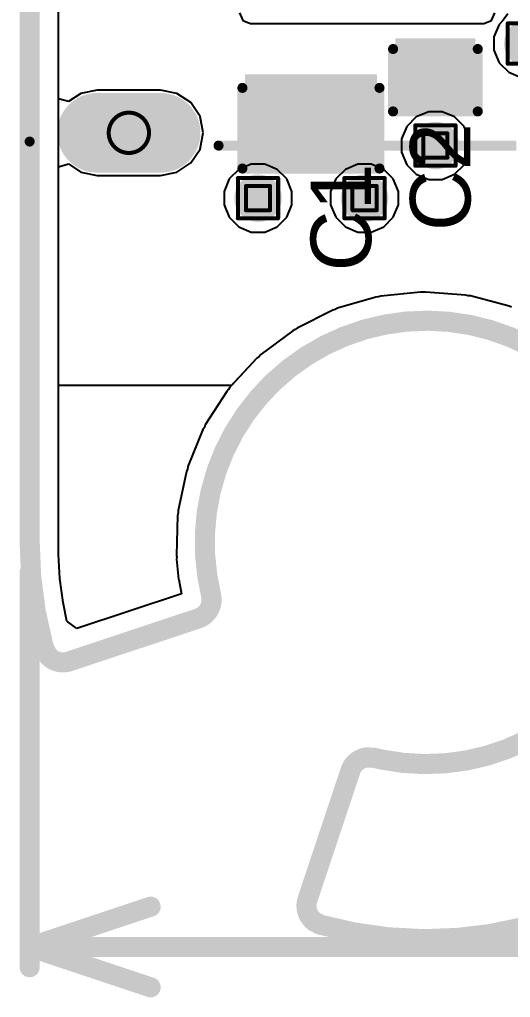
# Model space of a CAD drawing. Header units: inches. Extents: x -22 to 5433, y -13 to 5447.
# Drawn here: x -21.59 to -15.4, y -7.74 to 4.58 of the extents above; entities that cross this region are included whole.
import ezdxf

# ---------------------------------------------------------------- set-up
doc = ezdxf.new("R2010")
doc.units = ezdxf.units.IN
for name, color, linetype in [('Board_outline', 216, 'Continuous'), ('Bottom Layer', 5, 'Continuous'), ('Bottom Overlay', 54, 'Continuous'), ('Bottom Solder', 6, 'Continuous'), ('Drill Drawing', 1, 'Continuous'), ('Ground', 16, 'Continuous'), ('Multi-Layer', 9, 'Continuous'), ('Pad Holes', 156, 'Continuous'), ('Power', 76, 'Continuous'), ('Top Layer', 1, 'Continuous'), ('Top Overlay', 2, 'Continuous'), ('Top Paste', 8, 'Continuous'), ('Top Solder', 216, 'Continuous'), ('Via Holes', 16, 'Continuous')]:
    doc.layers.add(name, color=color, linetype=linetype)
doc.styles.add('Arial', font='', dxfattribs={"height": 0.2})
doc.styles.get('Arial').set_extended_font_data('Arial')

msp = doc.modelspace()

# ---------------------------------------------------------------- hatches: boundary and pattern name
at = {"layer": 'Bottom Layer'}
h = msp.add_hatch(color=5, dxfattribs=at)
edge = h.paths.add_edge_path()
edge.add_arc((-15.181, 4.282), 0.3, 0, 360)
h = msp.add_hatch(color=5, dxfattribs=at)
edge = h.paths.add_edge_path()
edge.add_arc((-20.608, 3.157), 0.4, 90, 270)
edge.add_line((-20.608, 2.757), (-19.808, 2.757))
edge.add_arc((-19.808, 3.157), 0.4, 270, 450)
edge.add_line((-19.808, 3.557), (-20.608, 3.557))
h = msp.add_hatch(color=5, dxfattribs=at)
edge = h.paths.add_edge_path()
edge.add_arc((-16.346, 2.996), 0.3, 0, 360)
h = msp.add_hatch(color=5, dxfattribs=at)
edge = h.paths.add_edge_path()
edge.add_arc((-18.581, 2.333), 0.3, 0, 360)
h = msp.add_hatch(color=5, dxfattribs=at)
edge = h.paths.add_edge_path()
edge.add_arc((-17.239, 2.333), 0.3, 0, 360)
at = {"layer": 'Bottom Solder'}
h = msp.add_hatch(color=6, dxfattribs=at)
edge = h.paths.add_edge_path()
edge.add_arc((-20.608, 3.157), 0.502, 90, 270)
edge.add_line((-20.608, 2.655), (-19.808, 2.655))
edge.add_arc((-19.808, 3.157), 0.502, 270, 450)
edge.add_line((-19.808, 3.659), (-20.608, 3.659))
at = {"layer": 'Ground'}
h = msp.add_hatch(color=16, dxfattribs=at)
edge = h.paths.add_edge_path()
edge.add_arc((-15.181, 4.282), 0.3, 0, 360)
h = msp.add_hatch(color=16, dxfattribs=at)
edge = h.paths.add_edge_path()
edge.add_arc((-20.608, 3.157), 0.4, 90, 270)
edge.add_line((-20.608, 2.757), (-19.808, 2.757))
edge.add_arc((-19.808, 3.157), 0.4, 270, 450)
edge.add_line((-19.808, 3.557), (-20.608, 3.557))
h = msp.add_hatch(color=16, dxfattribs=at)
edge = h.paths.add_edge_path()
edge.add_arc((-16.346, 2.996), 0.3, 0, 360)
h = msp.add_hatch(color=16, dxfattribs=at)
edge = h.paths.add_edge_path()
edge.add_arc((-18.581, 2.333), 0.3, 0, 360)
h = msp.add_hatch(color=16, dxfattribs=at)
edge = h.paths.add_edge_path()
edge.add_arc((-17.239, 2.333), 0.3, 0, 360)
at = {"layer": 'Multi-Layer'}
h = msp.add_hatch(color=9, dxfattribs=at)
edge = h.paths.add_edge_path()
edge.add_arc((-20.608, 3.157), 0.4, 90, 270)
edge.add_line((-20.608, 2.757), (-19.808, 2.757))
edge.add_arc((-19.808, 3.157), 0.4, 270, 450)
edge.add_line((-19.808, 3.557), (-20.608, 3.557))
at = {"layer": 'Pad Holes'}
h = msp.add_hatch(color=7, dxfattribs=at)
edge = h.paths.add_edge_path()
edge.add_arc((-20.508, 3.157), 0.25, 90, 270)
edge.add_line((-20.508, 2.907), (-19.908, 2.907))
edge.add_arc((-19.908, 3.157), 0.25, 270, 450)
edge.add_line((-19.908, 3.407), (-20.508, 3.407))
at = {"layer": 'Power'}
h = msp.add_hatch(color=76, dxfattribs=at)
edge = h.paths.add_edge_path()
edge.add_arc((-15.181, 4.282), 0.3, 0, 360)
h = msp.add_hatch(color=76, dxfattribs=at)
edge = h.paths.add_edge_path()
edge.add_arc((-20.608, 3.157), 0.4, 90, 270)
edge.add_line((-20.608, 2.757), (-19.808, 2.757))
edge.add_arc((-19.808, 3.157), 0.4, 270, 450)
edge.add_line((-19.808, 3.557), (-20.608, 3.557))
h = msp.add_hatch(color=76, dxfattribs=at)
edge = h.paths.add_edge_path()
edge.add_arc((-16.346, 2.996), 0.3, 0, 360)
h = msp.add_hatch(color=76, dxfattribs=at)
edge = h.paths.add_edge_path()
edge.add_arc((-18.581, 2.333), 0.3, 0, 360)
h = msp.add_hatch(color=76, dxfattribs=at)
edge = h.paths.add_edge_path()
edge.add_arc((-17.239, 2.333), 0.3, 0, 360)
at = {"layer": 'Top Layer'}
h = msp.add_hatch(color=1, dxfattribs=at)
edge = h.paths.add_edge_path()
edge.add_arc((-15.181, 4.282), 0.3, 0, 360)
for points in [[(-15.902, 3.527), (-16.791, 3.527), (-16.791, 4.289), (-15.902, 4.289)], [(-18.676, 2.808), (-18.676, 3.824), (-17.152, 3.824), (-17.152, 2.808)]]:
    msp.add_hatch(color=1, dxfattribs=at).paths.add_polyline_path(points)
h = msp.add_hatch(color=1, dxfattribs=at)
edge = h.paths.add_edge_path()
edge.add_arc((-20.608, 3.157), 0.4, 90, 270)
edge.add_line((-20.608, 2.757), (-19.808, 2.757))
edge.add_arc((-19.808, 3.157), 0.4, 270, 450)
edge.add_line((-19.808, 3.557), (-20.608, 3.557))
h = msp.add_hatch(color=1, dxfattribs=at)
edge = h.paths.add_edge_path()
edge.add_arc((-16.346, 2.996), 0.3, 0, 360)
h = msp.add_hatch(color=1, dxfattribs=at)
edge = h.paths.add_edge_path()
edge.add_arc((-18.581, 2.333), 0.3, 0, 360)
h = msp.add_hatch(color=1, dxfattribs=at)
edge = h.paths.add_edge_path()
edge.add_arc((-17.239, 2.333), 0.3, 0, 360)
at = {"layer": 'Top Paste'}
for points in [[(-15.902, 3.527), (-16.791, 3.527), (-16.791, 4.289), (-15.902, 4.289)], [(-18.676, 2.808), (-18.676, 3.824), (-17.152, 3.824), (-17.152, 2.808)]]:
    msp.add_hatch(color=8, dxfattribs=at).paths.add_polyline_path(points)
at = {"layer": 'Top Solder'}
for points in [[(-15.842, 3.467), (-16.851, 3.467), (-16.851, 4.349), (-15.842, 4.349)], [(-18.746, 2.738), (-18.746, 3.894), (-17.082, 3.894), (-17.082, 2.738)]]:
    msp.add_hatch(color=216, dxfattribs=at).paths.add_polyline_path(points)
h = msp.add_hatch(color=216, dxfattribs=at)
edge = h.paths.add_edge_path()
edge.add_arc((-20.608, 3.157), 0.502, 90, 270)
edge.add_line((-20.608, 2.655), (-19.808, 2.655))
edge.add_arc((-19.808, 3.157), 0.502, 270, 450)
edge.add_line((-19.808, 3.659), (-20.608, 3.659))
at = {"layer": 'Via Holes'}
h = msp.add_hatch(color=7, dxfattribs=at)
edge = h.paths.add_edge_path()
edge.add_arc((-16.346, 2.996), 0.15, 0, 360)
h = msp.add_hatch(color=7, dxfattribs=at)
edge = h.paths.add_edge_path()
edge.add_arc((-18.581, 2.333), 0.15, 0, 360)
h = msp.add_hatch(color=7, dxfattribs=at)
edge = h.paths.add_edge_path()
edge.add_arc((-17.239, 2.333), 0.15, 0, 360)

# ---------------------------------------------------------------- linework, layer by layer
at = {"layer": 'Board_outline'}
for points in [[(-21.458, -2.005, 0.254, 0.254, 0), (-21.458, 32.992, 0.254, 0.254, 0)], [(-21.458, -2.005, 0.254, 0.254, 0), (-21.458, 32.992, 0.254, 0.254, 0)], [(-19.22, -2.428, 0.254, 0.254, -0.876976), (-13.9, -0.881, 0.254, 0.254, 0)], [(-19.22, -2.428, 0.254, 0.254, -0.876976), (-13.9, -0.881, 0.254, 0.254, 0)], [(-13.895, -0.894, 0.254, 0.254, -0.606814), (-17.019, -4.742, 0.254, 0.254, 0)], [(-13.895, -0.894, 0.254, 0.254, -0.606814), (-17.019, -4.742, 0.254, 0.254, 0)], [(-21.458, -2.005, 0.254, 0.254, -0.000006), (-21.458, -2.005, 0.254, 0.254, 0)], [(-21.288, -3.299, 0.254, 0.254, -0.065544), (-21.458, -2.005, 0.254, 0.254, 0)], [(-21.458, -2.005, 0.254, 0.254, -0.000006), (-21.458, -2.005, 0.254, 0.254, 0)], [(-21.288, -3.299, 0.254, 0.254, -0.065544), (-21.458, -2.005, 0.254, 0.254, 0)], [(-19.22, -2.428, 0.254, 0.254, 0), (-19.173, -2.667, 0.254, 0.254, 0)], [(-19.22, -2.428, 0.254, 0.254, 0), (-19.173, -2.667, 0.254, 0.254, 0)], [(-19.173, -2.669, 0.254, 0.254, -0.363972), (-19.316, -2.956, 0.254, 0.254, 0)], [(-19.173, -2.669, 0.254, 0.254, -0.363972), (-19.316, -2.956, 0.254, 0.254, 0)], [(-19.173, -2.667, 0.254, 0.254, 0), (-19.173, -2.669, 0.254, 0.254, 0)], [(-19.173, -2.667, 0.254, 0.254, 0), (-19.173, -2.669, 0.254, 0.254, 0)], [(-19.337, -2.964, 0.254, 0.254, 0), (-19.316, -2.956, 0.254, 0.254, 0)], [(-19.337, -2.964, 0.254, 0.254, 0), (-19.316, -2.956, 0.254, 0.254, 0)], [(-20.959, -3.504, 0.254, 0.254, 0), (-19.337, -2.964, 0.254, 0.254, 0)], [(-20.959, -3.504, 0.254, 0.254, 0), (-19.337, -2.964, 0.254, 0.254, 0)], [(-21.288, -3.299, 0.254, 0.254, 0), (-21.279, -3.333, 0.254, 0.254, 0)], [(-21.288, -3.299, 0.254, 0.254, 0), (-21.279, -3.333, 0.254, 0.254, 0)], [(-21.228, -3.429, 0.254, 0.254, -0.005307), (-21.279, -3.333, 0.254, 0.254, 0)], [(-21.228, -3.429, 0.254, 0.254, -0.005307), (-21.279, -3.333, 0.254, 0.254, 0)], [(-21.228, -3.429, 0.254, 0.254, 0), (-21.213, -3.445, 0.254, 0.254, 0)], [(-21.228, -3.429, 0.254, 0.254, 0), (-21.213, -3.445, 0.254, 0.254, 0)], [(-20.971, -3.508, 0.254, 0.254, -0.26795), (-21.213, -3.445, 0.254, 0.254, 0)], [(-20.971, -3.508, 0.254, 0.254, -0.26795), (-21.213, -3.445, 0.254, 0.254, 0)], [(-20.971, -3.508, 0.254, 0.254, 0), (-20.959, -3.504, 0.254, 0.254, 0)], [(-20.971, -3.508, 0.254, 0.254, 0), (-20.959, -3.504, 0.254, 0.254, 0)], [(-17.417, -4.882, 0.254, 0.254, -0.267949), (-17.229, -4.717, 0.254, 0.254, 0)], [(-17.417, -4.882, 0.254, 0.254, -0.267949), (-17.229, -4.717, 0.254, 0.254, 0)], [(-17.229, -4.717, 0.254, 0.254, 0), (-17.207, -4.714, 0.254, 0.254, 0)], [(-17.229, -4.717, 0.254, 0.254, 0), (-17.207, -4.714, 0.254, 0.254, 0)], [(-17.121, -4.719, 0.254, 0.254, -0.007608), (-17.207, -4.714, 0.254, 0.254, 0)], [(-17.121, -4.719, 0.254, 0.254, -0.007608), (-17.207, -4.714, 0.254, 0.254, 0)], [(-17.121, -4.719, 0.254, 0.254, 0), (-17.019, -4.742, 0.254, 0.254, 0)], [(-17.121, -4.719, 0.254, 0.254, 0), (-17.019, -4.742, 0.254, 0.254, 0)], [(-17.958, -6.505, 0.254, 0.254, 0), (-17.417, -4.883, 0.254, 0.254, 0)], [(-17.958, -6.505, 0.254, 0.254, 0), (-17.417, -4.883, 0.254, 0.254, 0)], [(-17.417, -4.883, 0.254, 0.254, 0), (-17.417, -4.882, 0.254, 0.254, 0)], [(-17.417, -4.883, 0.254, 0.254, 0), (-17.417, -4.882, 0.254, 0.254, 0)], [(-17.892, -6.766, 0.254, 0.254, -0.267949), (-17.963, -6.526, 0.254, 0.254, 0)], [(-17.892, -6.766, 0.254, 0.254, -0.267949), (-17.963, -6.526, 0.254, 0.254, 0)], [(-17.963, -6.526, 0.254, 0.254, 0), (-17.958, -6.505, 0.254, 0.254, 0)], [(-17.963, -6.526, 0.254, 0.254, 0), (-17.958, -6.505, 0.254, 0.254, 0)], [(-17.892, -6.766, 0.254, 0.254, 0), (-17.876, -6.78, 0.254, 0.254, 0)], [(-17.892, -6.766, 0.254, 0.254, 0), (-17.876, -6.78, 0.254, 0.254, 0)], [(-17.799, -6.821, 0.254, 0.254, -0.004248), (-17.876, -6.78, 0.254, 0.254, 0)], [(-17.799, -6.821, 0.254, 0.254, -0.004248), (-17.876, -6.78, 0.254, 0.254, 0)], [(-14.865, -6.744, 0.254, 0.254, -0.08237), (-16.48, -7.005, 0.254, 0.254, 0)], [(-14.865, -6.744, 0.254, 0.254, -0.08237), (-16.48, -7.005, 0.254, 0.254, 0)], [(-17.799, -6.821, 0.254, 0.254, 0), (-17.787, -6.825, 0.254, 0.254, 0)], [(-17.799, -6.821, 0.254, 0.254, 0), (-17.787, -6.825, 0.254, 0.254, 0)], [(-16.504, -7.005, 0.254, 0.254, -0.065033), (-17.787, -6.825, 0.254, 0.254, 0)], [(-16.504, -7.005, 0.254, 0.254, -0.065033), (-17.787, -6.825, 0.254, 0.254, 0)], [(-16.504, -7.005, 0.254, 0.254, 0), (-16.48, -7.005, 0.254, 0.254, 0)], [(-16.504, -7.005, 0.254, 0.254, 0), (-16.48, -7.005, 0.254, 0.254, 0)]]:
    msp.add_lwpolyline(points, format="xyseb", dxfattribs=at)
for points in [[(-21.522, -2.005, 0.127, 0.127, 1), (-21.395, -2.005, 0.127, 0.127, 1)], [(-21.522, -2.005, 0.127, 0.127, 1), (-21.395, -2.005, 0.127, 0.127, 1)], [(-21.522, -2.005, 0.127, 0.127, 1), (-21.395, -2.005, 0.127, 0.127, 1)], [(-21.522, -2.005, 0.127, 0.127, 1), (-21.395, -2.005, 0.127, 0.127, 1)], [(-21.522, -2.005, 0.127, 0.127, 1), (-21.395, -2.005, 0.127, 0.127, 1)], [(-21.522, -2.005, 0.127, 0.127, 1), (-21.395, -2.005, 0.127, 0.127, 1)], [(-21.522, -2.005, 0.127, 0.127, 1), (-21.395, -2.005, 0.127, 0.127, 1)], [(-21.522, -2.005, 0.127, 0.127, 1), (-21.395, -2.005, 0.127, 0.127, 1)], [(-19.284, -2.428, 0.127, 0.127, 1), (-19.157, -2.428, 0.127, 0.127, 1)], [(-19.284, -2.428, 0.127, 0.127, 1), (-19.157, -2.428, 0.127, 0.127, 1)], [(-19.284, -2.428, 0.127, 0.127, 1), (-19.157, -2.428, 0.127, 0.127, 1)], [(-19.284, -2.428, 0.127, 0.127, 1), (-19.157, -2.428, 0.127, 0.127, 1)], [(-19.236, -2.667, 0.127, 0.127, 1), (-19.109, -2.667, 0.127, 0.127, 1)], [(-19.236, -2.667, 0.127, 0.127, 1), (-19.109, -2.667, 0.127, 0.127, 1)], [(-19.236, -2.667, 0.127, 0.127, 1), (-19.109, -2.667, 0.127, 0.127, 1)], [(-19.236, -2.667, 0.127, 0.127, 1), (-19.109, -2.667, 0.127, 0.127, 1)], [(-19.236, -2.669, 0.127, 0.127, 1), (-19.109, -2.669, 0.127, 0.127, 1)], [(-19.236, -2.669, 0.127, 0.127, 1), (-19.109, -2.669, 0.127, 0.127, 1)], [(-19.236, -2.669, 0.127, 0.127, 1), (-19.109, -2.669, 0.127, 0.127, 1)], [(-19.236, -2.669, 0.127, 0.127, 1), (-19.109, -2.669, 0.127, 0.127, 1)], [(-19.38, -2.956, 0.127, 0.127, 1), (-19.253, -2.956, 0.127, 0.127, 1)], [(-19.38, -2.956, 0.127, 0.127, 1), (-19.253, -2.956, 0.127, 0.127, 1)], [(-19.38, -2.956, 0.127, 0.127, 1), (-19.253, -2.956, 0.127, 0.127, 1)], [(-19.38, -2.956, 0.127, 0.127, 1), (-19.253, -2.956, 0.127, 0.127, 1)], [(-19.4, -2.964, 0.127, 0.127, 1), (-19.273, -2.964, 0.127, 0.127, 1)], [(-19.4, -2.964, 0.127, 0.127, 1), (-19.273, -2.964, 0.127, 0.127, 1)], [(-19.4, -2.964, 0.127, 0.127, 1), (-19.273, -2.964, 0.127, 0.127, 1)], [(-19.4, -2.964, 0.127, 0.127, 1), (-19.273, -2.964, 0.127, 0.127, 1)], [(-21.352, -3.299, 0.127, 0.127, 1), (-21.225, -3.299, 0.127, 0.127, 1)], [(-21.352, -3.299, 0.127, 0.127, 1), (-21.225, -3.299, 0.127, 0.127, 1)], [(-21.352, -3.299, 0.127, 0.127, 1), (-21.225, -3.299, 0.127, 0.127, 1)], [(-21.352, -3.299, 0.127, 0.127, 1), (-21.225, -3.299, 0.127, 0.127, 1)], [(-21.342, -3.333, 0.127, 0.127, 1), (-21.215, -3.333, 0.127, 0.127, 1)], [(-21.342, -3.333, 0.127, 0.127, 1), (-21.215, -3.333, 0.127, 0.127, 1)], [(-21.342, -3.333, 0.127, 0.127, 1), (-21.215, -3.333, 0.127, 0.127, 1)], [(-21.342, -3.333, 0.127, 0.127, 1), (-21.215, -3.333, 0.127, 0.127, 1)], [(-21.292, -3.429, 0.127, 0.127, 1), (-21.165, -3.429, 0.127, 0.127, 1)], [(-21.292, -3.429, 0.127, 0.127, 1), (-21.165, -3.429, 0.127, 0.127, 1)], [(-21.292, -3.429, 0.127, 0.127, 1), (-21.165, -3.429, 0.127, 0.127, 1)], [(-21.292, -3.429, 0.127, 0.127, 1), (-21.165, -3.429, 0.127, 0.127, 1)], [(-21.277, -3.445, 0.127, 0.127, 1), (-21.15, -3.445, 0.127, 0.127, 1)], [(-21.277, -3.445, 0.127, 0.127, 1), (-21.15, -3.445, 0.127, 0.127, 1)], [(-21.277, -3.445, 0.127, 0.127, 1), (-21.15, -3.445, 0.127, 0.127, 1)], [(-21.277, -3.445, 0.127, 0.127, 1), (-21.15, -3.445, 0.127, 0.127, 1)], [(-21.035, -3.508, 0.127, 0.127, 1), (-20.908, -3.508, 0.127, 0.127, 1)], [(-21.035, -3.508, 0.127, 0.127, 1), (-20.908, -3.508, 0.127, 0.127, 1)], [(-21.035, -3.508, 0.127, 0.127, 1), (-20.908, -3.508, 0.127, 0.127, 1)], [(-21.035, -3.508, 0.127, 0.127, 1), (-20.908, -3.508, 0.127, 0.127, 1)], [(-21.022, -3.504, 0.127, 0.127, 1), (-20.895, -3.504, 0.127, 0.127, 1)], [(-21.022, -3.504, 0.127, 0.127, 1), (-20.895, -3.504, 0.127, 0.127, 1)], [(-21.022, -3.504, 0.127, 0.127, 1), (-20.895, -3.504, 0.127, 0.127, 1)], [(-21.022, -3.504, 0.127, 0.127, 1), (-20.895, -3.504, 0.127, 0.127, 1)], [(-17.292, -4.717, 0.127, 0.127, 1), (-17.165, -4.717, 0.127, 0.127, 1)], [(-17.292, -4.717, 0.127, 0.127, 1), (-17.165, -4.717, 0.127, 0.127, 1)], [(-17.292, -4.717, 0.127, 0.127, 1), (-17.165, -4.717, 0.127, 0.127, 1)], [(-17.292, -4.717, 0.127, 0.127, 1), (-17.165, -4.717, 0.127, 0.127, 1)], [(-17.271, -4.714, 0.127, 0.127, 1), (-17.144, -4.714, 0.127, 0.127, 1)], [(-17.271, -4.714, 0.127, 0.127, 1), (-17.144, -4.714, 0.127, 0.127, 1)], [(-17.271, -4.714, 0.127, 0.127, 1), (-17.144, -4.714, 0.127, 0.127, 1)], [(-17.271, -4.714, 0.127, 0.127, 1), (-17.144, -4.714, 0.127, 0.127, 1)], [(-17.184, -4.719, 0.127, 0.127, 1), (-17.057, -4.719, 0.127, 0.127, 1)], [(-17.184, -4.719, 0.127, 0.127, 1), (-17.057, -4.719, 0.127, 0.127, 1)], [(-17.184, -4.719, 0.127, 0.127, 1), (-17.057, -4.719, 0.127, 0.127, 1)], [(-17.184, -4.719, 0.127, 0.127, 1), (-17.057, -4.719, 0.127, 0.127, 1)], [(-17.083, -4.742, 0.127, 0.127, 1), (-16.956, -4.742, 0.127, 0.127, 1)], [(-17.083, -4.742, 0.127, 0.127, 1), (-16.956, -4.742, 0.127, 0.127, 1)], [(-17.083, -4.742, 0.127, 0.127, 1), (-16.956, -4.742, 0.127, 0.127, 1)], [(-17.083, -4.742, 0.127, 0.127, 1), (-16.956, -4.742, 0.127, 0.127, 1)], [(-17.48, -4.882, 0.127, 0.127, 1), (-17.353, -4.882, 0.127, 0.127, 1)], [(-17.48, -4.882, 0.127, 0.127, 1), (-17.353, -4.882, 0.127, 0.127, 1)], [(-17.48, -4.882, 0.127, 0.127, 1), (-17.353, -4.882, 0.127, 0.127, 1)], [(-17.48, -4.882, 0.127, 0.127, 1), (-17.353, -4.882, 0.127, 0.127, 1)], [(-17.481, -4.883, 0.127, 0.127, 1), (-17.354, -4.883, 0.127, 0.127, 1)], [(-17.481, -4.883, 0.127, 0.127, 1), (-17.354, -4.883, 0.127, 0.127, 1)], [(-17.481, -4.883, 0.127, 0.127, 1), (-17.354, -4.883, 0.127, 0.127, 1)], [(-17.481, -4.883, 0.127, 0.127, 1), (-17.354, -4.883, 0.127, 0.127, 1)], [(-18.027, -6.526, 0.127, 0.127, 1), (-17.9, -6.526, 0.127, 0.127, 1)], [(-18.027, -6.526, 0.127, 0.127, 1), (-17.9, -6.526, 0.127, 0.127, 1)], [(-18.027, -6.526, 0.127, 0.127, 1), (-17.9, -6.526, 0.127, 0.127, 1)], [(-18.027, -6.526, 0.127, 0.127, 1), (-17.9, -6.526, 0.127, 0.127, 1)], [(-18.021, -6.505, 0.127, 0.127, 1), (-17.894, -6.505, 0.127, 0.127, 1)], [(-18.021, -6.505, 0.127, 0.127, 1), (-17.894, -6.505, 0.127, 0.127, 1)], [(-18.021, -6.505, 0.127, 0.127, 1), (-17.894, -6.505, 0.127, 0.127, 1)], [(-18.021, -6.505, 0.127, 0.127, 1), (-17.894, -6.505, 0.127, 0.127, 1)], [(-17.956, -6.766, 0.127, 0.127, 1), (-17.829, -6.766, 0.127, 0.127, 1)], [(-17.956, -6.766, 0.127, 0.127, 1), (-17.829, -6.766, 0.127, 0.127, 1)], [(-17.956, -6.766, 0.127, 0.127, 1), (-17.829, -6.766, 0.127, 0.127, 1)], [(-17.956, -6.766, 0.127, 0.127, 1), (-17.829, -6.766, 0.127, 0.127, 1)], [(-17.939, -6.78, 0.127, 0.127, 1), (-17.812, -6.78, 0.127, 0.127, 1)], [(-17.939, -6.78, 0.127, 0.127, 1), (-17.812, -6.78, 0.127, 0.127, 1)], [(-17.939, -6.78, 0.127, 0.127, 1), (-17.812, -6.78, 0.127, 0.127, 1)], [(-17.939, -6.78, 0.127, 0.127, 1), (-17.812, -6.78, 0.127, 0.127, 1)], [(-17.863, -6.821, 0.127, 0.127, 1), (-17.736, -6.821, 0.127, 0.127, 1)], [(-17.863, -6.821, 0.127, 0.127, 1), (-17.736, -6.821, 0.127, 0.127, 1)], [(-17.863, -6.821, 0.127, 0.127, 1), (-17.736, -6.821, 0.127, 0.127, 1)], [(-17.863, -6.821, 0.127, 0.127, 1), (-17.736, -6.821, 0.127, 0.127, 1)], [(-17.85, -6.825, 0.127, 0.127, 1), (-17.723, -6.825, 0.127, 0.127, 1)], [(-17.85, -6.825, 0.127, 0.127, 1), (-17.723, -6.825, 0.127, 0.127, 1)], [(-17.85, -6.825, 0.127, 0.127, 1), (-17.723, -6.825, 0.127, 0.127, 1)], [(-17.85, -6.825, 0.127, 0.127, 1), (-17.723, -6.825, 0.127, 0.127, 1)], [(-16.568, -7.005, 0.127, 0.127, 1), (-16.441, -7.005, 0.127, 0.127, 1)], [(-16.568, -7.005, 0.127, 0.127, 1), (-16.441, -7.005, 0.127, 0.127, 1)], [(-16.568, -7.005, 0.127, 0.127, 1), (-16.441, -7.005, 0.127, 0.127, 1)], [(-16.568, -7.005, 0.127, 0.127, 1), (-16.441, -7.005, 0.127, 0.127, 1)], [(-16.544, -7.005, 0.127, 0.127, 1), (-16.417, -7.005, 0.127, 0.127, 1)], [(-16.544, -7.005, 0.127, 0.127, 1), (-16.417, -7.005, 0.127, 0.127, 1)], [(-16.544, -7.005, 0.127, 0.127, 1), (-16.417, -7.005, 0.127, 0.127, 1)], [(-16.544, -7.005, 0.127, 0.127, 1), (-16.417, -7.005, 0.127, 0.127, 1)]]:
    msp.add_lwpolyline(points, format="xyseb", close=True, dxfattribs=at)
at = {"layer": 'Bottom Layer'}
for p, q in [((-21.096, -2.005), (-21.096, 18.731)), ((-16.532, 1.15), (-17.032, 1.098)), ((-16.499, 1.147), (-16.532, 1.15)), ((-16.467, 1.15), (-16.499, 1.147)), ((-15.966, 1.112), (-16.467, 1.15)), ((-15.935, 1.103), (-15.966, 1.112)), ((-17.095, 1.085), (-17.578, 0.945)), ((-17.063, 1.088), (-17.095, 1.085)), ((-17.032, 1.098), (-17.063, 1.088)), ((-15.902, 1.101), (-15.935, 1.103)), ((-15.416, 0.973), (-15.902, 1.101)), ((-17.638, 0.921), (-18.088, 0.697)), ((-17.607, 0.93), (-17.638, 0.921)), ((-17.578, 0.945), (-17.607, 0.93)), ((-15.387, 0.959), (-15.416, 0.973)), ((-18.143, 0.663), (-18.545, 0.362)), ((-18.114, 0.677), (-18.143, 0.663)), ((-18.088, 0.697), (-18.114, 0.677)), ((-18.594, 0.318), (-18.935, -0.05)), ((-18.567, 0.337), (-18.594, 0.318)), ((-18.545, 0.362), (-18.567, 0.337)), ((-18.975, -0.102), (-19.245, -0.525)), ((-18.952, -0.078), (-18.975, -0.102)), ((-18.935, -0.05), (-18.952, -0.078)), ((-19.275, -0.583), (-19.465, -1.048)), ((-19.257, -0.555), (-19.275, -0.583)), ((-19.245, -0.525), (-19.257, -0.555)), ((-19.471, -1.08), (-19.484, -1.11)), ((-19.465, -1.048), (-19.471, -1.08)), ((-19.484, -1.11), (-19.588, -1.601)), ((-19.588, -1.601), (-19.588, -1.634)), ((-19.595, -1.666), (-19.609, -2.168)), ((-19.588, -1.634), (-19.595, -1.666)), ((-21.096, -2.157), (-21.096, -2.005)), ((-21.076, -2.46), (-21.096, -2.157)), ((-19.609, -2.168), (-19.605, -2.192)), ((-19.605, -2.192), (-19.608, -2.217)), ((-19.608, -2.217), (-19.581, -2.467)), ((-21.036, -2.761), (-21.076, -2.46)), ((-19.581, -2.467), (-19.576, -2.482)), ((-19.576, -2.482), (-19.576, -2.499)), ((-19.576, -2.499), (-19.546, -2.651)), ((-19.546, -2.651), (-20.864, -3.09)), ((-20.989, -2.998), (-21.036, -2.761)), ((-20.864, -3.09), (-20.989, -2.998))]:
    msp.add_line(p, q, dxfattribs=at)
at = {"layer": 'Bottom Overlay'}
for points in [[(-21.458, 3.047, 0.127, 0.127, 0), (-21.458, 12.247, 0.127, 0.127, 0)], [(-19.078, 2.996, 0.127, 0.127, 0), (-15.328, 2.996, 0.127, 0.127, 0)]]:
    msp.add_lwpolyline(points, format="xyseb", dxfattribs=at)
for points in [[(-21.49, 3.047, 0.0635, 0.0635, 1), (-21.427, 3.047, 0.0635, 0.0635, 1)], [(-19.11, 2.996, 0.0635, 0.0635, 1), (-19.047, 2.996, 0.0635, 0.0635, 1)]]:
    msp.add_lwpolyline(points, format="xyseb", close=True, dxfattribs=at)
at = {"layer": 'Drill Drawing'}
for points in [[(-15.435, 4.536, 0.0508, 0.0508, 0), (-14.927, 4.536, 0.0508, 0.0508, 0)], [(-15.435, 4.028, 0.0508, 0.0508, 0), (-15.435, 4.536, 0.0508, 0.0508, 0)], [(-15.435, 4.028, 0.0508, 0.0508, 0), (-14.927, 4.028, 0.0508, 0.0508, 0)], [(-16.6, 3.25, 0.0508, 0.0508, 0), (-16.092, 3.25, 0.0508, 0.0508, 0)], [(-16.6, 2.742, 0.0508, 0.0508, 0), (-16.6, 3.25, 0.0508, 0.0508, 0)], [(-16.092, 2.742, 0.0508, 0.0508, 0), (-16.092, 3.25, 0.0508, 0.0508, 0)], [(-16.499, 3.149, 0.0508, 0.0508, 0), (-16.194, 3.149, 0.0508, 0.0508, 0)], [(-16.499, 2.844, 0.0508, 0.0508, 0), (-16.499, 3.149, 0.0508, 0.0508, 0)], [(-16.194, 2.844, 0.0508, 0.0508, 0), (-16.194, 3.149, 0.0508, 0.0508, 0)], [(-16.499, 2.844, 0.0508, 0.0508, 0), (-16.194, 2.844, 0.0508, 0.0508, 0)], [(-16.6, 2.742, 0.0508, 0.0508, 0), (-16.092, 2.742, 0.0508, 0.0508, 0)], [(-18.835, 2.587, 0.0508, 0.0508, 0), (-18.327, 2.587, 0.0508, 0.0508, 0)], [(-18.835, 2.079, 0.0508, 0.0508, 0), (-18.835, 2.587, 0.0508, 0.0508, 0)], [(-18.327, 2.079, 0.0508, 0.0508, 0), (-18.327, 2.587, 0.0508, 0.0508, 0)], [(-17.493, 2.587, 0.0508, 0.0508, 0), (-16.985, 2.587, 0.0508, 0.0508, 0)], [(-17.493, 2.079, 0.0508, 0.0508, 0), (-17.493, 2.587, 0.0508, 0.0508, 0)], [(-16.985, 2.079, 0.0508, 0.0508, 0), (-16.985, 2.587, 0.0508, 0.0508, 0)], [(-18.734, 2.486, 0.0508, 0.0508, 0), (-18.429, 2.486, 0.0508, 0.0508, 0)], [(-18.734, 2.181, 0.0508, 0.0508, 0), (-18.734, 2.486, 0.0508, 0.0508, 0)], [(-18.429, 2.181, 0.0508, 0.0508, 0), (-18.429, 2.486, 0.0508, 0.0508, 0)], [(-17.391, 2.486, 0.0508, 0.0508, 0), (-17.086, 2.486, 0.0508, 0.0508, 0)], [(-17.391, 2.181, 0.0508, 0.0508, 0), (-17.391, 2.486, 0.0508, 0.0508, 0)], [(-17.086, 2.181, 0.0508, 0.0508, 0), (-17.086, 2.486, 0.0508, 0.0508, 0)], [(-18.835, 2.079, 0.0508, 0.0508, 0), (-18.327, 2.079, 0.0508, 0.0508, 0)], [(-18.734, 2.181, 0.0508, 0.0508, 0), (-18.429, 2.181, 0.0508, 0.0508, 0)], [(-17.493, 2.079, 0.0508, 0.0508, 0), (-16.985, 2.079, 0.0508, 0.0508, 0)], [(-17.391, 2.181, 0.0508, 0.0508, 0), (-17.086, 2.181, 0.0508, 0.0508, 0)]]:
    msp.add_lwpolyline(points, format="xyseb", dxfattribs=at)
for points in [[(-15.448, 4.536, 0.0254, 0.0254, 1), (-15.422, 4.536, 0.0254, 0.0254, 1)], [(-15.448, 4.536, 0.0254, 0.0254, 1), (-15.422, 4.536, 0.0254, 0.0254, 1)], [(-15.448, 4.028, 0.0254, 0.0254, 1), (-15.422, 4.028, 0.0254, 0.0254, 1)], [(-15.448, 4.028, 0.0254, 0.0254, 1), (-15.422, 4.028, 0.0254, 0.0254, 1)], [(-19.954, 3.157, 0.0508, 0.0508, 1), (-20.462, 3.157, 0.0508, 0.0508, 1)], [(-16.613, 3.25, 0.0254, 0.0254, 1), (-16.587, 3.25, 0.0254, 0.0254, 1)], [(-16.613, 3.25, 0.0254, 0.0254, 1), (-16.587, 3.25, 0.0254, 0.0254, 1)], [(-16.105, 3.25, 0.0254, 0.0254, 1), (-16.079, 3.25, 0.0254, 0.0254, 1)], [(-16.105, 3.25, 0.0254, 0.0254, 1), (-16.079, 3.25, 0.0254, 0.0254, 1)], [(-20.475, 3.157, 0.0254, 0.0254, 1), (-20.45, 3.157, 0.0254, 0.0254, 1)], [(-19.967, 3.157, 0.0254, 0.0254, 1), (-19.942, 3.157, 0.0254, 0.0254, 1)], [(-16.511, 3.149, 0.0254, 0.0254, 1), (-16.486, 3.149, 0.0254, 0.0254, 1)], [(-16.511, 3.149, 0.0254, 0.0254, 1), (-16.486, 3.149, 0.0254, 0.0254, 1)], [(-16.206, 3.149, 0.0254, 0.0254, 1), (-16.181, 3.149, 0.0254, 0.0254, 1)], [(-16.206, 3.149, 0.0254, 0.0254, 1), (-16.181, 3.149, 0.0254, 0.0254, 1)], [(-16.511, 2.844, 0.0254, 0.0254, 1), (-16.486, 2.844, 0.0254, 0.0254, 1)], [(-16.511, 2.844, 0.0254, 0.0254, 1), (-16.486, 2.844, 0.0254, 0.0254, 1)], [(-16.206, 2.844, 0.0254, 0.0254, 1), (-16.181, 2.844, 0.0254, 0.0254, 1)], [(-16.206, 2.844, 0.0254, 0.0254, 1), (-16.181, 2.844, 0.0254, 0.0254, 1)], [(-16.613, 2.742, 0.0254, 0.0254, 1), (-16.587, 2.742, 0.0254, 0.0254, 1)], [(-16.613, 2.742, 0.0254, 0.0254, 1), (-16.587, 2.742, 0.0254, 0.0254, 1)], [(-16.105, 2.742, 0.0254, 0.0254, 1), (-16.079, 2.742, 0.0254, 0.0254, 1)], [(-16.105, 2.742, 0.0254, 0.0254, 1), (-16.079, 2.742, 0.0254, 0.0254, 1)], [(-18.848, 2.587, 0.0254, 0.0254, 1), (-18.823, 2.587, 0.0254, 0.0254, 1)], [(-18.848, 2.587, 0.0254, 0.0254, 1), (-18.823, 2.587, 0.0254, 0.0254, 1)], [(-18.34, 2.587, 0.0254, 0.0254, 1), (-18.315, 2.587, 0.0254, 0.0254, 1)], [(-18.34, 2.587, 0.0254, 0.0254, 1), (-18.315, 2.587, 0.0254, 0.0254, 1)], [(-17.505, 2.587, 0.0254, 0.0254, 1), (-17.48, 2.587, 0.0254, 0.0254, 1)], [(-17.505, 2.587, 0.0254, 0.0254, 1), (-17.48, 2.587, 0.0254, 0.0254, 1)], [(-16.997, 2.587, 0.0254, 0.0254, 1), (-16.972, 2.587, 0.0254, 0.0254, 1)], [(-16.997, 2.587, 0.0254, 0.0254, 1), (-16.972, 2.587, 0.0254, 0.0254, 1)], [(-18.746, 2.486, 0.0254, 0.0254, 1), (-18.721, 2.486, 0.0254, 0.0254, 1)], [(-18.746, 2.486, 0.0254, 0.0254, 1), (-18.721, 2.486, 0.0254, 0.0254, 1)], [(-18.442, 2.486, 0.0254, 0.0254, 1), (-18.416, 2.486, 0.0254, 0.0254, 1)], [(-18.442, 2.486, 0.0254, 0.0254, 1), (-18.416, 2.486, 0.0254, 0.0254, 1)], [(-17.404, 2.486, 0.0254, 0.0254, 1), (-17.378, 2.486, 0.0254, 0.0254, 1)], [(-17.404, 2.486, 0.0254, 0.0254, 1), (-17.378, 2.486, 0.0254, 0.0254, 1)], [(-17.099, 2.486, 0.0254, 0.0254, 1), (-17.073, 2.486, 0.0254, 0.0254, 1)], [(-17.099, 2.486, 0.0254, 0.0254, 1), (-17.073, 2.486, 0.0254, 0.0254, 1)], [(-18.848, 2.079, 0.0254, 0.0254, 1), (-18.823, 2.079, 0.0254, 0.0254, 1)], [(-18.848, 2.079, 0.0254, 0.0254, 1), (-18.823, 2.079, 0.0254, 0.0254, 1)], [(-18.746, 2.181, 0.0254, 0.0254, 1), (-18.721, 2.181, 0.0254, 0.0254, 1)], [(-18.746, 2.181, 0.0254, 0.0254, 1), (-18.721, 2.181, 0.0254, 0.0254, 1)], [(-18.442, 2.181, 0.0254, 0.0254, 1), (-18.416, 2.181, 0.0254, 0.0254, 1)], [(-18.442, 2.181, 0.0254, 0.0254, 1), (-18.416, 2.181, 0.0254, 0.0254, 1)], [(-18.34, 2.079, 0.0254, 0.0254, 1), (-18.315, 2.079, 0.0254, 0.0254, 1)], [(-18.34, 2.079, 0.0254, 0.0254, 1), (-18.315, 2.079, 0.0254, 0.0254, 1)], [(-17.505, 2.079, 0.0254, 0.0254, 1), (-17.48, 2.079, 0.0254, 0.0254, 1)], [(-17.505, 2.079, 0.0254, 0.0254, 1), (-17.48, 2.079, 0.0254, 0.0254, 1)], [(-17.404, 2.181, 0.0254, 0.0254, 1), (-17.378, 2.181, 0.0254, 0.0254, 1)], [(-17.404, 2.181, 0.0254, 0.0254, 1), (-17.378, 2.181, 0.0254, 0.0254, 1)], [(-17.099, 2.181, 0.0254, 0.0254, 1), (-17.073, 2.181, 0.0254, 0.0254, 1)], [(-17.099, 2.181, 0.0254, 0.0254, 1), (-17.073, 2.181, 0.0254, 0.0254, 1)], [(-16.997, 2.079, 0.0254, 0.0254, 1), (-16.972, 2.079, 0.0254, 0.0254, 1)], [(-16.997, 2.079, 0.0254, 0.0254, 1), (-16.972, 2.079, 0.0254, 0.0254, 1)]]:
    msp.add_lwpolyline(points, format="xyseb", close=True, dxfattribs=at)
at = {"layer": 'Ground'}
for p, q in [((-21.096, -2.005), (-21.096, 19.135)), ((-16.532, 1.15), (-17.032, 1.098)), ((-16.499, 1.147), (-16.532, 1.15)), ((-16.467, 1.15), (-16.499, 1.147)), ((-15.966, 1.112), (-16.467, 1.15)), ((-15.935, 1.103), (-15.966, 1.112)), ((-17.095, 1.085), (-17.578, 0.945)), ((-17.063, 1.088), (-17.095, 1.085)), ((-17.032, 1.098), (-17.063, 1.088)), ((-15.902, 1.101), (-15.935, 1.103)), ((-15.416, 0.973), (-15.902, 1.101)), ((-17.638, 0.921), (-18.088, 0.697)), ((-17.607, 0.93), (-17.638, 0.921)), ((-17.578, 0.945), (-17.607, 0.93)), ((-15.387, 0.959), (-15.416, 0.973)), ((-18.143, 0.663), (-18.545, 0.362)), ((-18.114, 0.677), (-18.143, 0.663)), ((-18.088, 0.697), (-18.114, 0.677)), ((-18.594, 0.318), (-18.935, -0.05)), ((-18.567, 0.337), (-18.594, 0.318)), ((-18.545, 0.362), (-18.567, 0.337)), ((-18.975, -0.102), (-19.245, -0.525)), ((-18.952, -0.078), (-18.975, -0.102)), ((-18.935, -0.05), (-18.952, -0.078)), ((-19.275, -0.583), (-19.465, -1.048)), ((-19.257, -0.555), (-19.275, -0.583)), ((-19.245, -0.525), (-19.257, -0.555)), ((-19.471, -1.08), (-19.484, -1.11)), ((-19.465, -1.048), (-19.471, -1.08)), ((-19.484, -1.11), (-19.588, -1.601)), ((-19.588, -1.601), (-19.588, -1.634)), ((-19.595, -1.666), (-19.609, -2.168)), ((-19.588, -1.634), (-19.595, -1.666)), ((-21.096, -2.157), (-21.096, -2.005)), ((-21.076, -2.46), (-21.096, -2.157)), ((-19.609, -2.168), (-19.605, -2.192)), ((-19.605, -2.192), (-19.608, -2.217)), ((-19.608, -2.217), (-19.581, -2.467)), ((-21.036, -2.761), (-21.076, -2.46)), ((-19.581, -2.467), (-19.576, -2.482)), ((-19.576, -2.482), (-19.576, -2.499)), ((-19.576, -2.499), (-19.546, -2.651)), ((-19.546, -2.651), (-20.864, -3.09)), ((-20.989, -2.998), (-21.036, -2.761)), ((-20.864, -3.09), (-20.989, -2.998))]:
    msp.add_line(p, q, dxfattribs=at)
at = {"layer": 'Power'}
for p, q in [((-21.096, 3.587), (-21.096, 11.707)), ((-15.492, 4.575), (-15.543, 4.523)), ((-15.433, 4.658), (-15.492, 4.575)), ((-15.543, 4.523), (-15.608, 4.366)), ((-15.608, 4.366), (-15.608, 4.197)), ((-15.608, 4.197), (-15.543, 4.04)), ((-15.543, 4.04), (-15.423, 3.92)), ((-15.423, 3.92), (-15.266, 3.855)), ((-20.969, 3.55), (-21.096, 3.587)), ((-20.814, 3.653), (-20.969, 3.55)), ((-20.608, 3.694), (-20.814, 3.653)), ((-19.808, 3.694), (-20.608, 3.694)), ((-19.603, 3.653), (-19.808, 3.694)), ((-19.428, 3.537), (-19.603, 3.653)), ((-19.312, 3.363), (-19.428, 3.537)), ((-19.271, 3.157), (-19.312, 3.363)), ((-16.588, 3.358), (-16.708, 3.238)), ((-16.431, 3.423), (-16.588, 3.358)), ((-16.261, 3.423), (-16.431, 3.423)), ((-16.104, 3.358), (-16.261, 3.423)), ((-15.984, 3.238), (-16.104, 3.358)), ((-16.708, 3.238), (-16.773, 3.081)), ((-15.919, 3.081), (-15.984, 3.238)), ((-19.312, 2.951), (-19.271, 3.157)), ((-16.773, 3.081), (-16.773, 2.911)), ((-15.919, 2.911), (-15.919, 3.081)), ((-19.428, 2.777), (-19.312, 2.951)), ((-16.773, 2.911), (-16.708, 2.754)), ((-15.984, 2.754), (-15.919, 2.911)), ((-21.096, 2.727), (-20.969, 2.764)), ((-21.096, -0.029), (-21.096, 2.727)), ((-20.969, 2.764), (-20.814, 2.661)), ((-19.603, 2.661), (-19.428, 2.777)), ((-18.666, 2.76), (-18.823, 2.695)), ((-18.496, 2.76), (-18.666, 2.76)), ((-18.339, 2.695), (-18.496, 2.76)), ((-17.323, 2.76), (-17.48, 2.695)), ((-17.154, 2.76), (-17.323, 2.76)), ((-16.997, 2.695), (-17.154, 2.76)), ((-16.708, 2.754), (-16.588, 2.634)), ((-16.104, 2.634), (-15.984, 2.754)), ((-20.814, 2.661), (-20.608, 2.62)), ((-20.608, 2.62), (-19.808, 2.62)), ((-19.808, 2.62), (-19.603, 2.661)), ((-18.823, 2.695), (-18.943, 2.575)), ((-18.219, 2.575), (-18.339, 2.695)), ((-17.48, 2.695), (-17.601, 2.575)), ((-16.877, 2.575), (-16.997, 2.695)), ((-16.588, 2.634), (-16.431, 2.569)), ((-16.261, 2.569), (-16.104, 2.634)), ((-18.943, 2.575), (-19.008, 2.418)), ((-18.154, 2.418), (-18.219, 2.575)), ((-17.601, 2.575), (-17.666, 2.418)), ((-16.812, 2.418), (-16.877, 2.575)), ((-16.431, 2.569), (-16.261, 2.569)), ((-19.008, 2.418), (-19.008, 2.249)), ((-18.154, 2.249), (-18.154, 2.418)), ((-17.666, 2.418), (-17.666, 2.249)), ((-16.812, 2.249), (-16.812, 2.418)), ((-19.008, 2.249), (-18.943, 2.092)), ((-18.219, 2.092), (-18.154, 2.249)), ((-17.666, 2.249), (-17.601, 2.092)), ((-16.877, 2.092), (-16.812, 2.249)), ((-18.943, 2.092), (-18.823, 1.971)), ((-18.339, 1.971), (-18.219, 2.092)), ((-17.601, 2.092), (-17.48, 1.971)), ((-16.997, 1.971), (-16.877, 2.092)), ((-18.823, 1.971), (-18.666, 1.906)), ((-18.666, 1.906), (-18.496, 1.906)), ((-18.496, 1.906), (-18.339, 1.971)), ((-17.48, 1.971), (-17.323, 1.906)), ((-17.323, 1.906), (-17.154, 1.906)), ((-17.154, 1.906), (-16.997, 1.971)), ((-16.532, 1.15), (-17.032, 1.098)), ((-16.499, 1.147), (-16.532, 1.15)), ((-16.467, 1.15), (-16.499, 1.147)), ((-15.966, 1.112), (-16.467, 1.15)), ((-15.935, 1.103), (-15.966, 1.112)), ((-17.095, 1.085), (-17.578, 0.945)), ((-17.063, 1.088), (-17.095, 1.085)), ((-17.032, 1.098), (-17.063, 1.088)), ((-15.902, 1.101), (-15.935, 1.103)), ((-15.416, 0.973), (-15.902, 1.101)), ((-17.638, 0.921), (-18.088, 0.697)), ((-17.607, 0.93), (-17.638, 0.921)), ((-17.578, 0.945), (-17.607, 0.93)), ((-15.387, 0.959), (-15.416, 0.973)), ((-18.143, 0.663), (-18.545, 0.362)), ((-18.114, 0.677), (-18.143, 0.663)), ((-18.088, 0.697), (-18.114, 0.677)), ((-18.594, 0.318), (-18.915, -0.029)), ((-18.567, 0.337), (-18.594, 0.318)), ((-18.545, 0.362), (-18.567, 0.337)), ((-18.915, -0.029), (-21.096, -0.029))]:
    msp.add_line(p, q, dxfattribs=at)
at = {"layer": 'Top Layer'}
for p, q in [((-21.096, -2.005), (-21.096, 17.062)), ((-18.814, 4.67), (-18.773, 4.573)), ((-18.773, 4.573), (-18.676, 4.533)), ((-15.737, 4.533), (-15.639, 4.573)), ((-15.639, 4.573), (-15.599, 4.67)), ((-18.676, 4.533), (-15.737, 4.533)), ((-16.532, 1.15), (-17.032, 1.098)), ((-16.499, 1.147), (-16.532, 1.15)), ((-16.467, 1.15), (-16.499, 1.147)), ((-15.966, 1.112), (-16.467, 1.15)), ((-15.935, 1.103), (-15.966, 1.112)), ((-17.095, 1.085), (-17.578, 0.945)), ((-17.063, 1.088), (-17.095, 1.085)), ((-17.032, 1.098), (-17.063, 1.088)), ((-15.902, 1.101), (-15.935, 1.103)), ((-15.416, 0.973), (-15.902, 1.101)), ((-17.638, 0.921), (-18.088, 0.697)), ((-17.607, 0.93), (-17.638, 0.921)), ((-17.578, 0.945), (-17.607, 0.93)), ((-15.387, 0.959), (-15.416, 0.973)), ((-18.143, 0.663), (-18.545, 0.362)), ((-18.114, 0.677), (-18.143, 0.663)), ((-18.088, 0.697), (-18.114, 0.677)), ((-18.594, 0.318), (-18.935, -0.05)), ((-18.567, 0.337), (-18.594, 0.318)), ((-18.545, 0.362), (-18.567, 0.337)), ((-18.975, -0.102), (-19.245, -0.525)), ((-18.952, -0.078), (-18.975, -0.102)), ((-18.935, -0.05), (-18.952, -0.078)), ((-19.275, -0.583), (-19.465, -1.048)), ((-19.257, -0.555), (-19.275, -0.583)), ((-19.245, -0.525), (-19.257, -0.555)), ((-19.471, -1.08), (-19.484, -1.11)), ((-19.465, -1.048), (-19.471, -1.08)), ((-19.484, -1.11), (-19.588, -1.601)), ((-19.588, -1.601), (-19.588, -1.634)), ((-19.595, -1.666), (-19.609, -2.168)), ((-19.588, -1.634), (-19.595, -1.666)), ((-21.096, -2.157), (-21.096, -2.005)), ((-21.076, -2.46), (-21.096, -2.157)), ((-19.609, -2.168), (-19.605, -2.192)), ((-19.605, -2.192), (-19.608, -2.217)), ((-19.608, -2.217), (-19.581, -2.467)), ((-21.036, -2.761), (-21.076, -2.46)), ((-19.581, -2.467), (-19.576, -2.482)), ((-19.576, -2.482), (-19.576, -2.499)), ((-19.576, -2.499), (-19.546, -2.651)), ((-19.546, -2.651), (-20.864, -3.09)), ((-20.989, -2.998), (-21.036, -2.761)), ((-20.864, -3.09), (-20.989, -2.998))]:
    msp.add_line(p, q, dxfattribs=at)
at = {"layer": 'Top Overlay'}
for points in [[(-16.88, 3.426, 0.127, 0.127, 0), (-16.88, 4.213, 0.127, 0.127, 0)], [(-15.813, 3.426, 0.127, 0.127, 0), (-15.813, 4.213, 0.127, 0.127, 0)], [(-18.778, 2.707, 0.127, 0.127, 0), (-18.778, 3.723, 0.127, 0.127, 0)], [(-17.051, 2.707, 0.127, 0.127, 0), (-17.051, 3.723, 0.127, 0.127, 0)], [(-16.88, 3.426, 0.127, 0.127, 0), (-15.813, 3.426, 0.127, 0.127, 0)], [(-18.778, 2.707, 0.127, 0.127, 0), (-17.051, 2.707, 0.127, 0.127, 0)], [(-21.458, -7.358, 0.254, 0.254, 0), (-21.458, -2.386, 0.254, 0.254, 0)], [(-21.458, -7.104, 0.254, 0.254, 0), (-19.934, -6.596, 0.254, 0.254, 0)], [(-21.458, -7.104, 0.254, 0.254, 0), (-19.934, -7.612, 0.254, 0.254, 0)], [(-21.458, -7.104, 0.254, 0.254, 0), (20.238, -7.104, 0.254, 0.254, 0)]]:
    msp.add_lwpolyline(points, format="xyseb", dxfattribs=at)
for points in [[(-16.911, 4.213, 0.0635, 0.0635, 1), (-16.848, 4.213, 0.0635, 0.0635, 1)], [(-15.844, 4.213, 0.0635, 0.0635, 1), (-15.781, 4.213, 0.0635, 0.0635, 1)], [(-18.809, 3.723, 0.0635, 0.0635, 1), (-18.746, 3.723, 0.0635, 0.0635, 1)], [(-17.082, 3.723, 0.0635, 0.0635, 1), (-17.019, 3.723, 0.0635, 0.0635, 1)], [(-16.911, 3.426, 0.0635, 0.0635, 1), (-16.848, 3.426, 0.0635, 0.0635, 1)], [(-16.911, 3.426, 0.0635, 0.0635, 1), (-16.848, 3.426, 0.0635, 0.0635, 1)], [(-15.844, 3.426, 0.0635, 0.0635, 1), (-15.781, 3.426, 0.0635, 0.0635, 1)], [(-15.844, 3.426, 0.0635, 0.0635, 1), (-15.781, 3.426, 0.0635, 0.0635, 1)], [(-18.809, 2.707, 0.0635, 0.0635, 1), (-18.746, 2.707, 0.0635, 0.0635, 1)], [(-18.809, 2.707, 0.0635, 0.0635, 1), (-18.746, 2.707, 0.0635, 0.0635, 1)], [(-17.082, 2.707, 0.0635, 0.0635, 1), (-17.019, 2.707, 0.0635, 0.0635, 1)], [(-17.082, 2.707, 0.0635, 0.0635, 1), (-17.019, 2.707, 0.0635, 0.0635, 1)], [(-21.522, -2.386, 0.127, 0.127, 1), (-21.395, -2.386, 0.127, 0.127, 1)], [(-19.998, -6.596, 0.127, 0.127, 1), (-19.871, -6.596, 0.127, 0.127, 1)], [(-21.522, -7.104, 0.127, 0.127, 1), (-21.395, -7.104, 0.127, 0.127, 1)], [(-21.522, -7.104, 0.127, 0.127, 1), (-21.395, -7.104, 0.127, 0.127, 1)], [(-21.522, -7.104, 0.127, 0.127, 1), (-21.395, -7.104, 0.127, 0.127, 1)], [(-21.522, -7.358, 0.127, 0.127, 1), (-21.395, -7.358, 0.127, 0.127, 1)], [(-19.998, -7.612, 0.127, 0.127, 1), (-19.871, -7.612, 0.127, 0.127, 1)]]:
    msp.add_lwpolyline(points, format="xyseb", close=True, dxfattribs=at)

# ---------------------------------------------------------------- texts
at = {"layer": 'Top Overlay', "style": 'Arial'}
for s, p in [('C2', (-15.904, 1.918)), ('C1', (-17.156, 1.41))]:
    msp.add_text(s, height=0.762, rotation=90, dxfattribs=at).set_placement(p)

doc.saveas('drawing.dxf')
